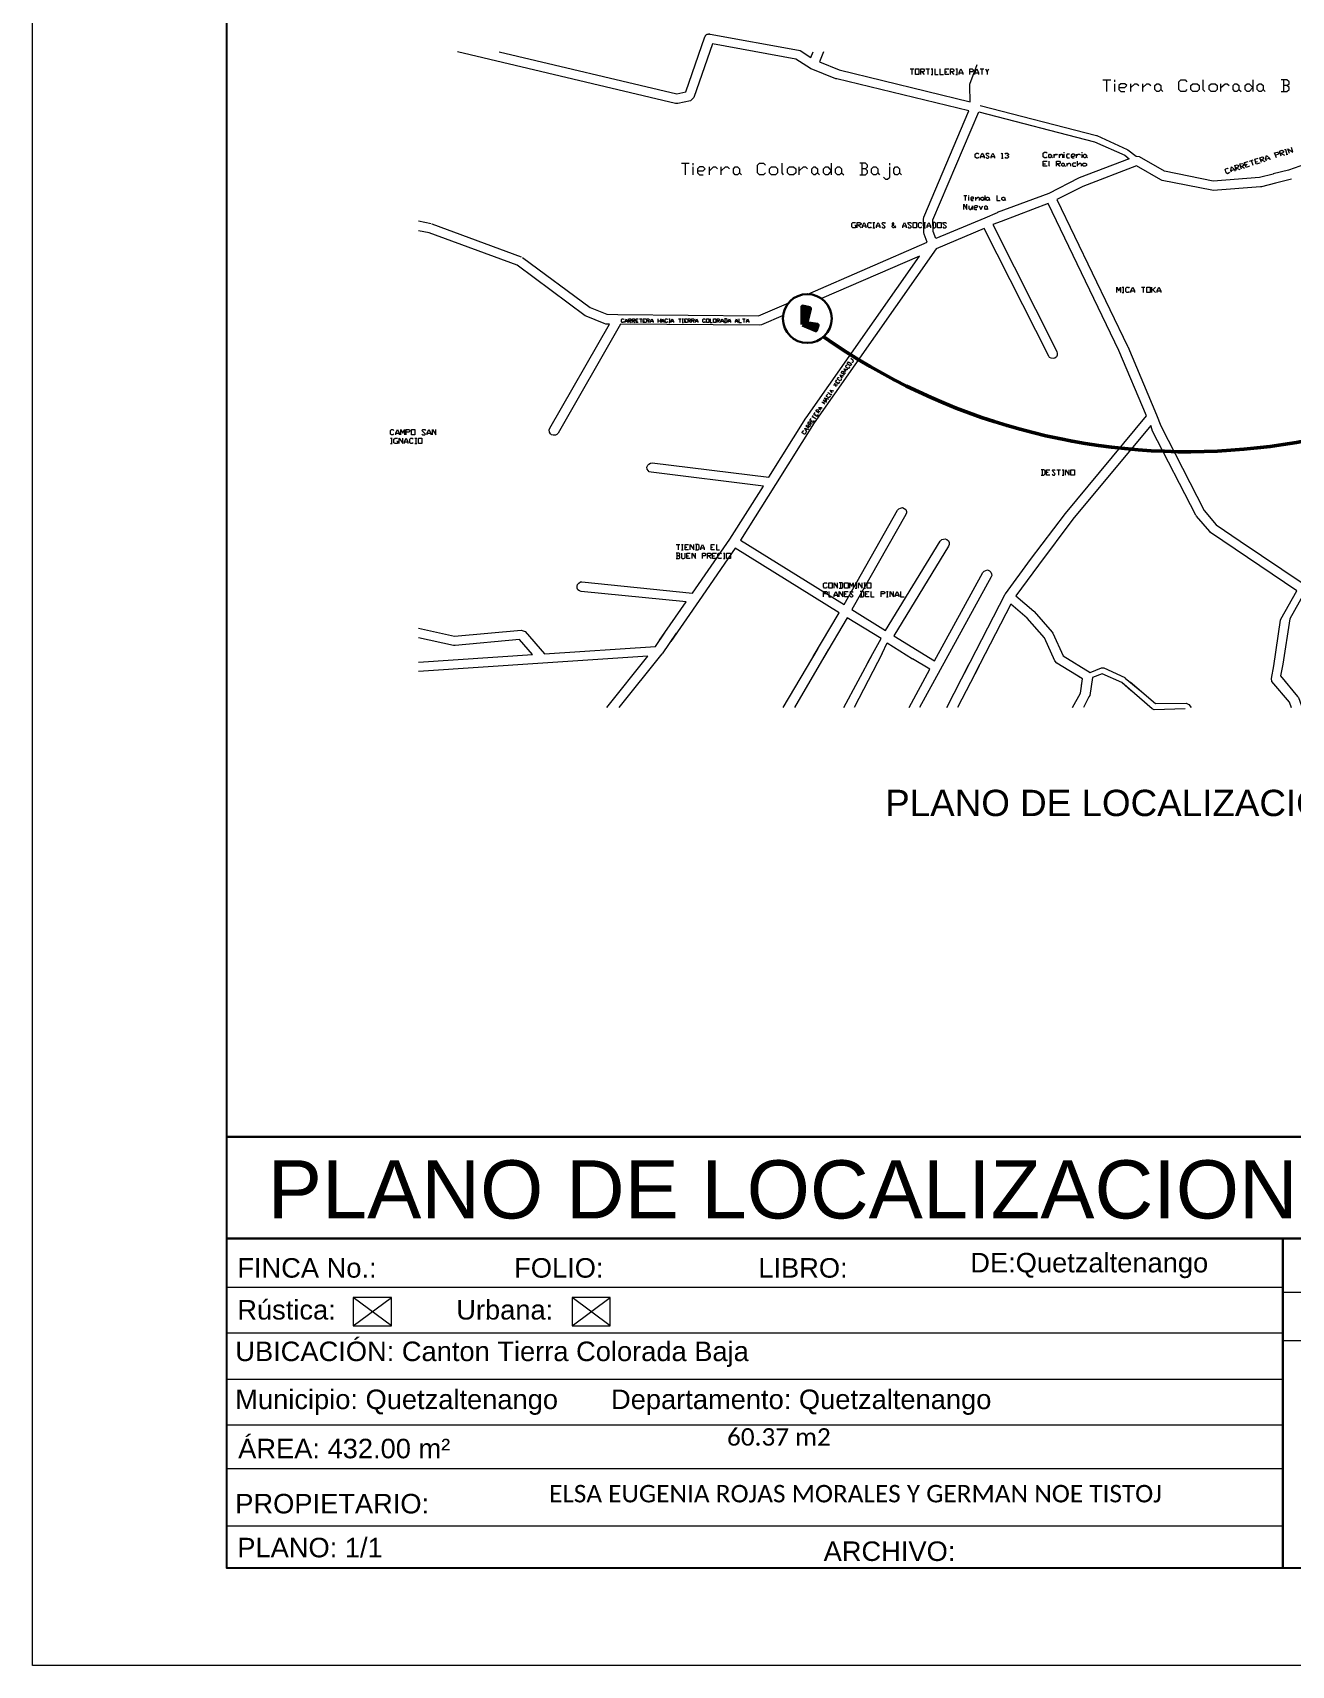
# Model space of a CAD drawing. Header units: millimetres. Extents: x 2556 to 2700, y 1683 to 1903.
# Drawn here: x 2556.3 to 2642.8, y 1682.6 to 1794.9 of the extents above; entities that cross this region are included whole.
import ezdxf

# ---------------------------------------------------------------- set-up
doc = ezdxf.new("R2010")
doc.units = ezdxf.units.MM
for name, color, linetype in [('PDF_0', 7, 'Continuous'), ('PDF_10 Formato', 7, 'Continuous'), ('PDF_CVL_CUADCON_TIT', 7, 'Continuous'), ('PDF_FORMATO', 7, 'Continuous'), ('PDF_outline', 7, 'Continuous'), ('PDF_Text', 7, 'Continuous')]:
    doc.layers.add(name, color=color, linetype=linetype)
doc.styles.add('PDF Arial-BoldMT', font='arial.ttf')
doc.styles.add('PDF ArialMT', font='arial.ttf')
doc.styles.add('PDF Calibri', font='calibri.ttf')

msp = doc.modelspace()

# ---------------------------------------------------------------- linework, layer by layer
at = {"layer": 'PDF_0', "color": 6, "lineweight": 60}
msp.add_lwpolyline([(2609.19, 1774.8), (2610.09, 1774.41), (2610.2, 1774.75), (2609.44, 1774.86), (2609.69, 1775.9), (2609.19, 1776.02)], close=True, dxfattribs=at)
at = {"layer": 'PDF_0', "lineweight": 20}
for points in [[(2578.29, 1705.95), (2580.92, 1705.95), (2580.92, 1707.9), (2578.29, 1707.9)], [(2593.34, 1705.95), (2595.97, 1705.95), (2595.97, 1707.9), (2593.34, 1707.9)]]:
    msp.add_lwpolyline(points, close=True, dxfattribs=at)
for points in [[(2580.92, 1705.95), (2578.29, 1707.9)], [(2578.29, 1705.95), (2580.92, 1707.9)], [(2595.97, 1705.95), (2593.34, 1707.9)], [(2593.34, 1705.95), (2595.97, 1707.9)]]:
    msp.add_lwpolyline(points, dxfattribs=at)
at = {"layer": 'PDF_0', "lineweight": 50}
msp.add_arc((2635.66, 1809.64), 43.59, 234.9207, 312.8357, dxfattribs=at)
at = {"layer": 'PDF_10 Formato', "lineweight": 9}
msp.add_lwpolyline([(2556.26, 1682.6), (2556.26, 1902.53), (2700.23, 1902.53), (2700.23, 1682.6)], close=True, dxfattribs=at)
at = {"layer": 'PDF_10 Formato', "lineweight": 25}
msp.add_lwpolyline([(2693.54, 1897.98), (2693.54, 1689.29), (2569.62, 1689.29), (2569.62, 1897.98)], close=True, dxfattribs=at)
at = {"layer": 'PDF_CVL_CUADCON_TIT', "lineweight": 9}
for points in [[(2616.58, 1792.37), (2616.84, 1792.37)], [(2616.7, 1792.37), (2616.7, 1792)], [(2617.32, 1792), (2617.32, 1792.37), (2617.49, 1792.37), (2617.55, 1792.31), (2617.55, 1792.23), (2617.49, 1792.17), (2617.32, 1792.17)], [(2617.38, 1792.17), (2617.55, 1792)], [(2617.66, 1792.37), (2617.91, 1792.37)], [(2617.8, 1792.37), (2617.8, 1792)], [(2618.03, 1792.37), (2618.14, 1792.37)], [(2618.03, 1792), (2618.14, 1792)], [(2618.08, 1792.37), (2618.08, 1792)], [(2618.28, 1792.37), (2618.28, 1792), (2618.51, 1792)], [(2618.62, 1792.37), (2618.62, 1792), (2618.87, 1792)], [(2619.24, 1792), (2618.99, 1792), (2618.99, 1792.37), (2619.24, 1792.37)], [(2618.99, 1792.17), (2619.1, 1792.17)], [(2619.35, 1792), (2619.35, 1792.37), (2619.52, 1792.37), (2619.58, 1792.31), (2619.58, 1792.23), (2619.52, 1792.17), (2619.35, 1792.17)], [(2619.41, 1792.17), (2619.58, 1792)], [(2619.72, 1792.37), (2619.83, 1792.37)], [(2619.72, 1792), (2619.83, 1792)], [(2619.78, 1792.37), (2619.78, 1792)], [(2619.95, 1792), (2619.95, 1792.11), (2620.06, 1792.37), (2620.2, 1792.11), (2620.2, 1792)], [(2619.95, 1792.11), (2620.2, 1792.11)], [(2620.68, 1792), (2620.68, 1792.37), (2620.85, 1792.37), (2620.91, 1792.31), (2620.91, 1792.23), (2620.85, 1792.17), (2620.68, 1792.17)], [(2621.02, 1792), (2621.02, 1792.11), (2621.16, 1792.37), (2621.27, 1792.11), (2621.27, 1792)], [(2621.02, 1792.11), (2621.27, 1792.11)], [(2621.39, 1792.37), (2621.64, 1792.37)], [(2621.5, 1792.37), (2621.5, 1792)], [(2621.75, 1792.37), (2621.87, 1792.17), (2621.87, 1792)], [(2621.87, 1792.17), (2621.98, 1792.37)], [(2629.83, 1791.63), (2630.37, 1791.63)], [(2630.08, 1791.63), (2630.08, 1790.82)], [(2630.65, 1791.49), (2630.65, 1791.63)], [(2630.65, 1790.82), (2630.65, 1791.35)], [(2630.93, 1791.1), (2631.33, 1791.1), (2631.47, 1791.24), (2631.33, 1791.35), (2631.07, 1791.35), (2630.93, 1791.24), (2630.93, 1790.96), (2631.07, 1790.82), (2631.33, 1790.82)], [(2631.75, 1790.82), (2631.75, 1791.35)], [(2631.75, 1791.1), (2632.03, 1791.35), (2632.17, 1791.35), (2632.29, 1791.24)], [(2632.57, 1790.82), (2632.57, 1791.35)], [(2632.57, 1791.1), (2632.85, 1791.35), (2632.99, 1791.35), (2633.13, 1791.24)], [(2633.81, 1790.96), (2633.95, 1790.82)], [(2635.59, 1790.96), (2635.48, 1790.82), (2635.19, 1790.82), (2635.05, 1790.96), (2635.05, 1791.49), (2635.19, 1791.63), (2635.48, 1791.63), (2635.59, 1791.49)], [(2636.69, 1791.63), (2636.69, 1790.96), (2636.83, 1790.82)], [(2637.93, 1790.82), (2637.93, 1791.35)], [(2637.93, 1791.1), (2638.22, 1791.35), (2638.36, 1791.35), (2638.5, 1791.24)], [(2639.18, 1790.96), (2639.32, 1790.82)], [(2640.14, 1791.63), (2640.14, 1790.82)], [(2640.84, 1790.96), (2640.98, 1790.82)], [(2642.48, 1791.24), (2642.62, 1791.35), (2642.62, 1791.49), (2642.48, 1791.63), (2642.09, 1791.63)], [(2642.09, 1790.82), (2642.48, 1790.82), (2642.62, 1790.96), (2642.62, 1791.1), (2642.48, 1791.24), (2642.23, 1791.24)], [(2642.23, 1791.63), (2642.23, 1790.82)], [(2621.3, 1786.3), (2621.24, 1786.24), (2621.13, 1786.24), (2621.05, 1786.3), (2621.05, 1786.52), (2621.13, 1786.58), (2621.24, 1786.58), (2621.3, 1786.52)], [(2621.41, 1786.24), (2621.41, 1786.35), (2621.53, 1786.58), (2621.67, 1786.35), (2621.67, 1786.24)], [(2621.41, 1786.35), (2621.67, 1786.35)], [(2621.78, 1786.3), (2621.84, 1786.24), (2621.95, 1786.24), (2622.01, 1786.3), (2621.78, 1786.52), (2621.84, 1786.58), (2621.95, 1786.58), (2622.01, 1786.52)], [(2622.15, 1786.24), (2622.15, 1786.35), (2622.26, 1786.58), (2622.37, 1786.35), (2622.37, 1786.24)], [(2622.15, 1786.35), (2622.37, 1786.35)], [(2622.85, 1786.52), (2622.91, 1786.58), (2622.91, 1786.24)], [(2622.85, 1786.24), (2622.97, 1786.24)], [(2623.11, 1786.52), (2623.16, 1786.58), (2623.28, 1786.58), (2623.33, 1786.52), (2623.33, 1786.47), (2623.28, 1786.41), (2623.22, 1786.41)], [(2623.28, 1786.41), (2623.33, 1786.35), (2623.33, 1786.3), (2623.28, 1786.24), (2623.16, 1786.24), (2623.11, 1786.3)], [(2625.99, 1786.32), (2625.93, 1786.27), (2625.82, 1786.27), (2625.73, 1786.32), (2625.73, 1786.58), (2625.82, 1786.64), (2625.93, 1786.64), (2625.99, 1786.58)], [(2626.3, 1786.32), (2626.36, 1786.27)], [(2626.47, 1786.27), (2626.47, 1786.52)], [(2626.47, 1786.38), (2626.58, 1786.52), (2626.64, 1786.52), (2626.69, 1786.44)], [(2626.84, 1786.27), (2626.84, 1786.52)], [(2626.84, 1786.38), (2626.95, 1786.52), (2627.01, 1786.52), (2627.06, 1786.44), (2627.06, 1786.27)], [(2627.17, 1786.58), (2627.17, 1786.64)], [(2627.17, 1786.27), (2627.17, 1786.52)], [(2627.54, 1786.52), (2627.37, 1786.52), (2627.32, 1786.44), (2627.32, 1786.32), (2627.37, 1786.27), (2627.54, 1786.27)], [(2627.65, 1786.38), (2627.85, 1786.38), (2627.91, 1786.44), (2627.85, 1786.52), (2627.74, 1786.52), (2627.65, 1786.44), (2627.65, 1786.32), (2627.74, 1786.27), (2627.85, 1786.27)], [(2628.02, 1786.27), (2628.02, 1786.52)], [(2628.02, 1786.38), (2628.13, 1786.52), (2628.22, 1786.52), (2628.28, 1786.44)], [(2628.39, 1786.58), (2628.39, 1786.64)], [(2628.39, 1786.27), (2628.39, 1786.52)], [(2628.7, 1786.32), (2628.76, 1786.27)], [(2640.62, 1785.9), (2640.36, 1785.82), (2640.28, 1786.16), (2640.5, 1786.24)], [(2640.73, 1785.93), (2640.62, 1786.27), (2640.79, 1786.32), (2640.84, 1786.3), (2640.87, 1786.24), (2640.84, 1786.16), (2640.67, 1786.1)], [(2641.07, 1786.04), (2641.01, 1786.16), (2641.07, 1786.41), (2641.27, 1786.24), (2641.29, 1786.13)], [(2641.01, 1786.16), (2641.27, 1786.24)], [(2641.75, 1786.27), (2641.63, 1786.61), (2641.8, 1786.66), (2641.89, 1786.61), (2641.92, 1786.55), (2641.86, 1786.49), (2641.69, 1786.44)], [(2642.09, 1786.38), (2641.97, 1786.72), (2642.14, 1786.78), (2642.23, 1786.72), (2642.25, 1786.66), (2642.2, 1786.61), (2642.03, 1786.55)], [(2642.09, 1786.55), (2642.31, 1786.44)], [(2642.31, 1786.83), (2642.42, 1786.86)], [(2642.37, 1786.83), (2642.48, 1786.49)], [(2642.42, 1786.49), (2642.54, 1786.52)], [(2642.65, 1786.55), (2642.54, 1786.89), (2642.88, 1786.64), (2642.79, 1786.97)], [(2600.86, 1785.9), (2601.39, 1785.9)], [(2601.11, 1785.9), (2601.11, 1785.08)], [(2601.67, 1785.76), (2601.67, 1785.9)], [(2601.67, 1785.08), (2601.67, 1785.65)], [(2601.96, 1785.36), (2602.35, 1785.36), (2602.49, 1785.51), (2602.35, 1785.65), (2602.1, 1785.65), (2601.96, 1785.51), (2601.96, 1785.22), (2602.1, 1785.08), (2602.35, 1785.08)], [(2602.78, 1785.08), (2602.78, 1785.65)], [(2602.78, 1785.36), (2603.06, 1785.65), (2603.2, 1785.65), (2603.34, 1785.51)], [(2603.59, 1785.08), (2603.59, 1785.65)], [(2603.59, 1785.36), (2603.88, 1785.65), (2604.02, 1785.65), (2604.16, 1785.51)], [(2604.84, 1785.22), (2604.98, 1785.08)], [(2606.64, 1785.22), (2606.5, 1785.08), (2606.22, 1785.08), (2606.08, 1785.22), (2606.08, 1785.76), (2606.22, 1785.9), (2606.5, 1785.9), (2606.64, 1785.76)], [(2607.75, 1785.9), (2607.75, 1785.22), (2607.86, 1785.08)], [(2608.96, 1785.08), (2608.96, 1785.65)], [(2608.96, 1785.36), (2609.24, 1785.65), (2609.38, 1785.65), (2609.52, 1785.51)], [(2610.2, 1785.22), (2610.34, 1785.08)], [(2611.16, 1785.9), (2611.16, 1785.08)], [(2611.87, 1785.22), (2612.01, 1785.08)], [(2613.51, 1785.51), (2613.65, 1785.65), (2613.65, 1785.76), (2613.51, 1785.9), (2613.11, 1785.9)], [(2613.11, 1785.08), (2613.51, 1785.08), (2613.65, 1785.22), (2613.65, 1785.36), (2613.51, 1785.51), (2613.25, 1785.51)], [(2613.25, 1785.9), (2613.25, 1785.08)], [(2614.35, 1785.22), (2614.47, 1785.08)], [(2614.75, 1784.94), (2614.89, 1784.8), (2615.03, 1784.8), (2615.17, 1784.94), (2615.17, 1785.65)], [(2615.17, 1785.76), (2615.17, 1785.9)], [(2615.85, 1785.22), (2615.99, 1785.08)], [(2625.99, 1785.68), (2625.73, 1785.68), (2625.73, 1786.04), (2625.99, 1786.04)], [(2625.73, 1785.84), (2625.88, 1785.84)], [(2626.1, 1786.04), (2626.1, 1785.73), (2626.16, 1785.68)], [(2626.64, 1785.68), (2626.64, 1786.04), (2626.84, 1786.04), (2626.89, 1785.96), (2626.89, 1785.9), (2626.84, 1785.84), (2626.64, 1785.84)], [(2626.69, 1785.84), (2626.89, 1785.68)], [(2627.17, 1785.73), (2627.26, 1785.68)], [(2627.37, 1785.68), (2627.37, 1785.9)], [(2627.37, 1785.79), (2627.49, 1785.9), (2627.54, 1785.9), (2627.6, 1785.84), (2627.6, 1785.68)], [(2627.97, 1785.9), (2627.8, 1785.9), (2627.74, 1785.84), (2627.74, 1785.73), (2627.8, 1785.68), (2627.97, 1785.68)], [(2628.08, 1785.68), (2628.08, 1786.04)], [(2628.08, 1785.79), (2628.22, 1785.9), (2628.28, 1785.9), (2628.33, 1785.84), (2628.33, 1785.68)], [(2638.53, 1785.28), (2638.5, 1785.22), (2638.39, 1785.17), (2638.3, 1785.22), (2638.22, 1785.45), (2638.27, 1785.51), (2638.39, 1785.56), (2638.44, 1785.51)], [(2638.67, 1785.28), (2638.61, 1785.39), (2638.67, 1785.65), (2638.87, 1785.45), (2638.89, 1785.34)], [(2638.61, 1785.39), (2638.87, 1785.45)], [(2639.01, 1785.39), (2638.89, 1785.73), (2639.06, 1785.79), (2639.15, 1785.73), (2639.15, 1785.68), (2639.12, 1785.62), (2638.95, 1785.56)], [(2639.01, 1785.56), (2639.23, 1785.45)], [(2639.35, 1785.48), (2639.23, 1785.84), (2639.4, 1785.87), (2639.49, 1785.84), (2639.52, 1785.79), (2639.46, 1785.7), (2639.29, 1785.65)], [(2639.35, 1785.68), (2639.57, 1785.56)], [(2639.91, 1785.68), (2639.68, 1785.59), (2639.57, 1785.93), (2639.8, 1786.01)], [(2639.63, 1785.76), (2639.74, 1785.82)], [(2639.91, 1786.04), (2640.16, 1786.13)], [(2640.02, 1786.1), (2640.14, 1785.76)], [(2640.33, 1785.99), (2640.45, 1786.01)], [(2640.73, 1786.13), (2640.96, 1786.01)], [(2620.26, 1783.67), (2620.48, 1783.67)], [(2620.26, 1782.71), (2620.26, 1783.08), (2620.48, 1782.71), (2620.48, 1783.08)], [(2620.37, 1783.67), (2620.37, 1783.33)], [(2620.62, 1783.61), (2620.62, 1783.67)], [(2620.62, 1783.33), (2620.62, 1783.56)], [(2620.62, 1782.96), (2620.62, 1782.77), (2620.68, 1782.71), (2620.74, 1782.71), (2620.85, 1782.85)], [(2620.74, 1783.44), (2620.91, 1783.44), (2620.96, 1783.5), (2620.91, 1783.56), (2620.79, 1783.56), (2620.74, 1783.5), (2620.74, 1783.39), (2620.79, 1783.33), (2620.91, 1783.33)], [(2620.85, 1782.96), (2620.85, 1782.71)], [(2620.96, 1782.85), (2621.16, 1782.85), (2621.22, 1782.91), (2621.16, 1782.96), (2621.05, 1782.96), (2620.96, 1782.91), (2620.96, 1782.77), (2621.05, 1782.71), (2621.16, 1782.71)], [(2621.1, 1783.33), (2621.1, 1783.56)], [(2621.1, 1783.44), (2621.22, 1783.56), (2621.27, 1783.56), (2621.33, 1783.5), (2621.33, 1783.33)], [(2621.33, 1782.96), (2621.44, 1782.71), (2621.58, 1782.96)], [(2621.7, 1783.67), (2621.7, 1783.33)], [(2622.01, 1783.39), (2622.06, 1783.33)], [(2622.54, 1783.67), (2622.54, 1783.33), (2622.77, 1783.33)], [(2623.08, 1783.39), (2623.14, 1783.33)], [(2612.77, 1781.64), (2612.83, 1781.64), (2612.83, 1781.44), (2612.63, 1781.44), (2612.57, 1781.52), (2612.57, 1781.75), (2612.63, 1781.81), (2612.83, 1781.81)], [(2612.94, 1781.44), (2612.94, 1781.81), (2613.11, 1781.81), (2613.2, 1781.75), (2613.2, 1781.69), (2613.11, 1781.64), (2612.94, 1781.64)], [(2613.31, 1781.44), (2613.31, 1781.58), (2613.42, 1781.81), (2613.54, 1781.58), (2613.54, 1781.44)], [(2613.9, 1781.52), (2613.85, 1781.44), (2613.73, 1781.44), (2613.68, 1781.52), (2613.68, 1781.75), (2613.73, 1781.81), (2613.85, 1781.81), (2613.9, 1781.75)], [(2614.02, 1781.81), (2614.16, 1781.81)], [(2614.07, 1781.81), (2614.07, 1781.44)], [(2614.27, 1781.44), (2614.27, 1781.58), (2614.38, 1781.81), (2614.5, 1781.58), (2614.5, 1781.44)], [(2614.64, 1781.52), (2614.69, 1781.44), (2614.81, 1781.44), (2614.86, 1781.52), (2614.64, 1781.75), (2614.69, 1781.81), (2614.81, 1781.81), (2614.86, 1781.75)], [(2615.6, 1781.58), (2615.46, 1781.44), (2615.4, 1781.44), (2615.34, 1781.52), (2615.34, 1781.58), (2615.46, 1781.69), (2615.46, 1781.75), (2615.4, 1781.81), (2615.34, 1781.75), (2615.34, 1781.69), (2615.6, 1781.44)], [(2616.08, 1781.44), (2616.08, 1781.58), (2616.19, 1781.81), (2616.3, 1781.58), (2616.3, 1781.44)], [(2616.42, 1781.52), (2616.47, 1781.44), (2616.61, 1781.44), (2616.67, 1781.52), (2616.42, 1781.75), (2616.47, 1781.81), (2616.61, 1781.81), (2616.67, 1781.75)], [(2617.38, 1781.52), (2617.32, 1781.44), (2617.21, 1781.44), (2617.15, 1781.52), (2617.15, 1781.75), (2617.21, 1781.81), (2617.32, 1781.81), (2617.38, 1781.75)], [(2617.49, 1781.81), (2617.63, 1781.81)], [(2617.57, 1781.81), (2617.57, 1781.44)], [(2617.74, 1781.44), (2617.74, 1781.58), (2617.86, 1781.81), (2617.97, 1781.58), (2617.97, 1781.44)], [(2618.11, 1781.44), (2618.28, 1781.44), (2618.34, 1781.52), (2618.34, 1781.75), (2618.28, 1781.81), (2618.11, 1781.81)], [(2618.17, 1781.81), (2618.17, 1781.44)], [(2618.82, 1781.52), (2618.87, 1781.44), (2619.01, 1781.44), (2619.07, 1781.52), (2618.82, 1781.75), (2618.87, 1781.81), (2619.01, 1781.81), (2619.07, 1781.75)], [(2621.87, 1782.77), (2621.92, 1782.71)], [(2613, 1781.64), (2613.2, 1781.44)], [(2613.31, 1781.58), (2613.54, 1781.58)], [(2614.02, 1781.44), (2614.16, 1781.44)], [(2614.27, 1781.58), (2614.5, 1781.58)], [(2616.08, 1781.58), (2616.3, 1781.58)], [(2617.49, 1781.44), (2617.63, 1781.44)], [(2617.74, 1781.58), (2617.97, 1781.58)], [(2630.79, 1777.01), (2630.79, 1777.37), (2630.93, 1777.12), (2631.04, 1777.37), (2631.04, 1777.01)], [(2631.16, 1777.37), (2631.27, 1777.37)], [(2631.21, 1777.37), (2631.21, 1777.01)], [(2631.64, 1777.06), (2631.58, 1777.01), (2631.47, 1777.01), (2631.41, 1777.06), (2631.41, 1777.29), (2631.47, 1777.37), (2631.58, 1777.37), (2631.64, 1777.29)], [(2631.75, 1777.01), (2631.75, 1777.12), (2631.89, 1777.37), (2632, 1777.12), (2632, 1777.01)], [(2632.48, 1777.37), (2632.71, 1777.37)], [(2632.6, 1777.37), (2632.6, 1777.01)], [(2633.19, 1777.01), (2633.19, 1777.37)], [(2633.44, 1777.37), (2633.25, 1777.18), (2633.19, 1777.18)], [(2633.56, 1777.01), (2633.56, 1777.12), (2633.67, 1777.37), (2633.81, 1777.12), (2633.81, 1777.01)], [(2631.16, 1777.01), (2631.27, 1777.01)], [(2631.75, 1777.12), (2632, 1777.12)], [(2633.25, 1777.18), (2633.44, 1777.01)], [(2633.56, 1777.12), (2633.81, 1777.12)], [(2596.9, 1775), (2596.87, 1774.94), (2596.79, 1774.94), (2596.73, 1775), (2596.73, 1775.14), (2596.79, 1775.2), (2596.87, 1775.2), (2596.9, 1775.14)], [(2596.99, 1774.94), (2596.99, 1775.03), (2597.07, 1775.2), (2597.16, 1775.03), (2597.16, 1774.94)], [(2596.99, 1775.03), (2597.16, 1775.03)], [(2597.24, 1774.94), (2597.24, 1775.2), (2597.35, 1775.2), (2597.41, 1775.14), (2597.41, 1775.11), (2597.35, 1775.06), (2597.24, 1775.06)], [(2597.27, 1775.06), (2597.41, 1774.94)], [(2597.49, 1774.94), (2597.49, 1775.2), (2597.61, 1775.2), (2597.66, 1775.14), (2597.66, 1775.11), (2597.61, 1775.06), (2597.49, 1775.06)], [(2597.52, 1775.06), (2597.66, 1774.94)], [(2597.89, 1774.94), (2597.75, 1774.94), (2597.75, 1775.2), (2597.89, 1775.2)], [(2597.75, 1775.06), (2597.83, 1775.06)], [(2597.97, 1775.2), (2598.14, 1775.2)], [(2598.06, 1775.2), (2598.06, 1774.94)], [(2598.4, 1774.94), (2598.23, 1774.94), (2598.23, 1775.2), (2598.4, 1775.2)], [(2598.23, 1775.06), (2598.31, 1775.06)], [(2598.48, 1774.94), (2598.48, 1775.2), (2598.62, 1775.2), (2598.65, 1775.14), (2598.65, 1775.11), (2598.62, 1775.06), (2598.48, 1775.06)], [(2598.54, 1775.06), (2598.65, 1774.94)], [(2598.74, 1774.94), (2598.74, 1775.03), (2598.82, 1775.2), (2598.91, 1775.03), (2598.91, 1774.94)], [(2598.74, 1775.03), (2598.91, 1775.03)], [(2599.25, 1774.94), (2599.25, 1775.2)], [(2599.25, 1775.06), (2599.42, 1775.06)], [(2599.42, 1775.2), (2599.42, 1774.94)], [(2599.5, 1774.94), (2599.5, 1775.03), (2599.56, 1775.2), (2599.64, 1775.03), (2599.64, 1774.94)], [(2599.5, 1775.03), (2599.64, 1775.03)], [(2599.9, 1775), (2599.87, 1774.94), (2599.78, 1774.94), (2599.73, 1775), (2599.73, 1775.14), (2599.78, 1775.2), (2599.87, 1775.2), (2599.9, 1775.14)], [(2599.98, 1775.2), (2600.06, 1775.2)], [(2599.98, 1774.94), (2600.06, 1774.94)], [(2600.04, 1775.2), (2600.04, 1774.94)], [(2600.15, 1774.94), (2600.15, 1775.03), (2600.23, 1775.2), (2600.32, 1775.03), (2600.32, 1774.94)], [(2600.15, 1775.03), (2600.32, 1775.03)], [(2600.66, 1775.2), (2600.83, 1775.2)], [(2600.74, 1775.2), (2600.74, 1774.94)], [(2600.91, 1775.2), (2601, 1775.2)], [(2600.91, 1774.94), (2601, 1774.94)], [(2600.94, 1775.2), (2600.94, 1774.94)], [(2601.25, 1774.94), (2601.08, 1774.94), (2601.08, 1775.2), (2601.25, 1775.2)], [(2601.08, 1775.06), (2601.17, 1775.06)], [(2601.31, 1774.94), (2601.31, 1775.2), (2601.45, 1775.2), (2601.48, 1775.14), (2601.48, 1775.11), (2601.45, 1775.06), (2601.31, 1775.06)], [(2601.36, 1775.06), (2601.48, 1774.94)], [(2601.56, 1774.94), (2601.56, 1775.2), (2601.7, 1775.2), (2601.73, 1775.14), (2601.73, 1775.11), (2601.7, 1775.06), (2601.56, 1775.06)], [(2601.62, 1775.06), (2601.73, 1774.94)], [(2601.82, 1774.94), (2601.82, 1775.03), (2601.9, 1775.2), (2601.98, 1775.03), (2601.98, 1774.94)], [(2601.82, 1775.03), (2601.98, 1775.03)], [(2602.49, 1775), (2602.44, 1774.94), (2602.35, 1774.94), (2602.32, 1775), (2602.32, 1775.14), (2602.35, 1775.2), (2602.44, 1775.2), (2602.49, 1775.14)], [(2602.83, 1775.2), (2602.83, 1774.94), (2602.97, 1774.94)], [(2603.31, 1774.94), (2603.31, 1775.2), (2603.45, 1775.2), (2603.48, 1775.14), (2603.48, 1775.11), (2603.45, 1775.06), (2603.31, 1775.06)], [(2603.37, 1775.06), (2603.48, 1774.94)], [(2603.57, 1774.94), (2603.57, 1775.03), (2603.65, 1775.2), (2603.74, 1775.03), (2603.74, 1774.94)], [(2603.57, 1775.03), (2603.74, 1775.03)], [(2603.82, 1774.94), (2603.93, 1774.94), (2603.99, 1775), (2603.99, 1775.14), (2603.93, 1775.2), (2603.82, 1775.2)], [(2603.85, 1775.2), (2603.85, 1774.94)], [(2604.07, 1774.94), (2604.07, 1775.03), (2604.16, 1775.2), (2604.24, 1775.03), (2604.24, 1774.94)], [(2604.07, 1775.03), (2604.24, 1775.03)], [(2604.58, 1774.94), (2604.58, 1775.03), (2604.64, 1775.2), (2604.72, 1775.03), (2604.72, 1774.94)], [(2604.58, 1775.03), (2604.72, 1775.03)], [(2604.81, 1775.2), (2604.81, 1774.94), (2604.98, 1774.94)], [(2605.06, 1775.2), (2605.23, 1775.2)], [(2605.15, 1775.2), (2605.15, 1774.94)], [(2605.32, 1774.94), (2605.32, 1775.03), (2605.4, 1775.2), (2605.49, 1775.03), (2605.49, 1774.94)], [(2605.32, 1775.03), (2605.49, 1775.03)], [(2609.19, 1775.99), (2609.19, 1776.02)], [(2609.19, 1775.9), (2609.27, 1775.99)], [(2609.19, 1775.82), (2609.33, 1775.96)], [(2609.19, 1775.74), (2609.41, 1775.96)], [(2609.19, 1775.65), (2609.5, 1775.93)], [(2609.19, 1775.54), (2609.55, 1775.93)], [(2609.19, 1775.45), (2609.64, 1775.9)], [(2609.19, 1775.37), (2609.69, 1775.88)], [(2609.19, 1775.28), (2609.67, 1775.76)], [(2609.19, 1775.2), (2609.64, 1775.65)], [(2609.19, 1775.09), (2609.61, 1775.51)], [(2609.19, 1775), (2609.58, 1775.4)], [(2609.19, 1774.92), (2609.55, 1775.28)], [(2609.19, 1774.83), (2609.52, 1775.17)], [(2609.21, 1774.77), (2609.47, 1775.06)], [(2609.27, 1774.75), (2609.44, 1774.92)], [(2609.36, 1774.72), (2609.47, 1774.86)], [(2609.41, 1774.69), (2609.55, 1774.83)], [(2609.47, 1774.66), (2609.64, 1774.83)], [(2609.52, 1774.66), (2609.69, 1774.83)], [(2609.61, 1774.63), (2609.78, 1774.8)], [(2609.67, 1774.61), (2609.86, 1774.8)], [(2609.72, 1774.58), (2609.95, 1774.77)], [(2609.78, 1774.55), (2610.01, 1774.77)], [(2609.86, 1774.52), (2610.09, 1774.75)], [(2609.92, 1774.49), (2610.17, 1774.75)], [(2609.98, 1774.46), (2610.17, 1774.63)], [(2610.03, 1774.44), (2610.12, 1774.52)], [(2612.07, 1771.33), (2611.84, 1771.47), (2611.93, 1771.58), (2611.98, 1771.58), (2612.01, 1771.56), (2612.01, 1771.5), (2611.95, 1771.41)], [(2612.18, 1771.56), (2612.12, 1771.58), (2612.04, 1771.75), (2612.21, 1771.73), (2612.29, 1771.7)], [(2612.12, 1771.58), (2612.21, 1771.73)], [(2612.38, 1771.92), (2612.41, 1771.87), (2612.35, 1771.78), (2612.29, 1771.78), (2612.15, 1771.87), (2612.15, 1771.92), (2612.18, 1772.01), (2612.24, 1772.01)], [(2612.57, 1772.21), (2612.63, 1772.21), (2612.69, 1772.26), (2612.66, 1772.32), (2612.49, 1772.46)], [(2611.3, 1770.65), (2611.59, 1770.65)], [(2611.5, 1770.51), (2611.39, 1770.76)], [(2611.73, 1770.85), (2611.64, 1770.71), (2611.45, 1770.85), (2611.53, 1770.99)], [(2611.53, 1770.76), (2611.59, 1770.85)], [(2611.84, 1771.08), (2611.84, 1771.02), (2611.81, 1770.96), (2611.76, 1770.93), (2611.61, 1771.02), (2611.59, 1771.1), (2611.64, 1771.16), (2611.7, 1771.16)], [(2611.93, 1771.13), (2611.84, 1771.16), (2611.76, 1771.33), (2611.93, 1771.3), (2612.01, 1771.27)], [(2611.84, 1771.16), (2611.93, 1771.3)], [(2611.98, 1771.44), (2612.15, 1771.47)], [(2610.71, 1769.32), (2610.51, 1769.47)], [(2610.6, 1769.61), (2610.82, 1769.47)], [(2610.63, 1769.38), (2610.71, 1769.52)], [(2610.85, 1769.52), (2610.8, 1769.58), (2610.68, 1769.75), (2610.88, 1769.72), (2610.97, 1769.66)], [(2610.8, 1769.58), (2610.88, 1769.72)], [(2611.05, 1769.89), (2611.08, 1769.83), (2611.02, 1769.78), (2610.97, 1769.75), (2610.82, 1769.86), (2610.82, 1769.92), (2610.85, 1769.97), (2610.91, 1770)], [(2610.94, 1770.09), (2610.97, 1770.14)], [(2610.94, 1770.12), (2611.16, 1769.97)], [(2611.22, 1770.09), (2611.16, 1770.14), (2611.08, 1770.28), (2611.25, 1770.26), (2611.33, 1770.23)], [(2611.13, 1769.95), (2611.19, 1770)], [(2611.16, 1770.14), (2611.25, 1770.26)], [(2609.98, 1768.2), (2609.89, 1768.05), (2609.69, 1768.2), (2609.78, 1768.34)], [(2609.84, 1768.42), (2609.92, 1768.56)], [(2609.86, 1768.48), (2610.09, 1768.34)], [(2610.26, 1768.62), (2610.17, 1768.48), (2609.95, 1768.62), (2610.06, 1768.76)], [(2610.06, 1768.56), (2610.12, 1768.62)], [(2610.32, 1768.7), (2610.09, 1768.84), (2610.17, 1768.93), (2610.23, 1768.96), (2610.26, 1768.93), (2610.26, 1768.87), (2610.2, 1768.76)], [(2610.23, 1768.79), (2610.4, 1768.84)], [(2610.46, 1768.9), (2610.37, 1768.96), (2610.29, 1769.1), (2610.46, 1769.1), (2610.54, 1769.04)], [(2610.37, 1768.96), (2610.46, 1769.1)], [(2581.09, 1767.26), (2581.03, 1767.21), (2580.92, 1767.21), (2580.86, 1767.26), (2580.86, 1767.52), (2580.92, 1767.57), (2581.03, 1767.57), (2581.09, 1767.52)], [(2581.23, 1767.21), (2581.23, 1767.32), (2581.34, 1767.57), (2581.45, 1767.32), (2581.45, 1767.21)], [(2581.23, 1767.32), (2581.45, 1767.32)], [(2581.57, 1767.21), (2581.57, 1767.57), (2581.71, 1767.32), (2581.82, 1767.57), (2581.82, 1767.21)], [(2581.93, 1767.21), (2581.93, 1767.57), (2582.13, 1767.57), (2582.19, 1767.52), (2582.19, 1767.46), (2582.13, 1767.4), (2581.93, 1767.4)], [(2583.01, 1767.26), (2583.09, 1767.21), (2583.21, 1767.21), (2583.26, 1767.26), (2583.01, 1767.52), (2583.09, 1767.57), (2583.21, 1767.57), (2583.26, 1767.52)], [(2583.38, 1767.21), (2583.38, 1767.32), (2583.49, 1767.57), (2583.63, 1767.32), (2583.63, 1767.21)], [(2583.38, 1767.32), (2583.63, 1767.32)], [(2583.74, 1767.21), (2583.74, 1767.57), (2583.97, 1767.21), (2583.97, 1767.57)], [(2609.41, 1767.4), (2609.41, 1767.35), (2609.36, 1767.26), (2609.3, 1767.26), (2609.16, 1767.35), (2609.16, 1767.4), (2609.21, 1767.49), (2609.27, 1767.49)], [(2609.47, 1767.43), (2609.41, 1767.49), (2609.33, 1767.66), (2609.5, 1767.63), (2609.58, 1767.57)], [(2609.61, 1767.66), (2609.41, 1767.8), (2609.47, 1767.88), (2609.52, 1767.91), (2609.58, 1767.88), (2609.58, 1767.83), (2609.52, 1767.72)], [(2609.41, 1767.49), (2609.5, 1767.63)], [(2609.52, 1767.74), (2609.72, 1767.8)], [(2609.75, 1767.86), (2609.55, 1768), (2609.61, 1768.11), (2609.67, 1768.11), (2609.72, 1768.08), (2609.72, 1768.03), (2609.67, 1767.94)], [(2609.67, 1767.97), (2609.84, 1768)], [(2609.78, 1768.14), (2609.84, 1768.2)], [(2580.86, 1766.98), (2580.97, 1766.98)], [(2580.86, 1766.61), (2580.97, 1766.61)], [(2580.92, 1766.98), (2580.92, 1766.61)], [(2581.29, 1766.78), (2581.34, 1766.78), (2581.34, 1766.61), (2581.17, 1766.61), (2581.09, 1766.67), (2581.09, 1766.92), (2581.17, 1766.98), (2581.34, 1766.98)], [(2581.45, 1766.61), (2581.45, 1766.98), (2581.71, 1766.61), (2581.71, 1766.98)], [(2581.82, 1766.61), (2581.82, 1766.73), (2581.93, 1766.98), (2582.05, 1766.73), (2582.05, 1766.61)], [(2581.82, 1766.73), (2582.05, 1766.73)], [(2582.41, 1766.67), (2582.36, 1766.61), (2582.25, 1766.61), (2582.19, 1766.67), (2582.19, 1766.92), (2582.25, 1766.98), (2582.36, 1766.98), (2582.41, 1766.92)], [(2582.53, 1766.98), (2582.67, 1766.98)], [(2582.53, 1766.61), (2582.67, 1766.61)], [(2582.61, 1766.98), (2582.61, 1766.61)], [(2625.59, 1764.44), (2625.76, 1764.44), (2625.85, 1764.52), (2625.85, 1764.75), (2625.76, 1764.81), (2625.59, 1764.81)], [(2625.65, 1764.81), (2625.65, 1764.44)], [(2626.19, 1764.44), (2625.96, 1764.44), (2625.96, 1764.81), (2626.19, 1764.81)], [(2625.96, 1764.64), (2626.07, 1764.64)], [(2626.33, 1764.52), (2626.38, 1764.44), (2626.5, 1764.44), (2626.55, 1764.52), (2626.33, 1764.75), (2626.38, 1764.81), (2626.5, 1764.81), (2626.55, 1764.75)], [(2626.67, 1764.81), (2626.92, 1764.81)], [(2626.78, 1764.81), (2626.78, 1764.44)], [(2627.03, 1764.81), (2627.15, 1764.81)], [(2627.03, 1764.44), (2627.15, 1764.44)], [(2627.09, 1764.81), (2627.09, 1764.44)], [(2627.26, 1764.44), (2627.26, 1764.81), (2627.51, 1764.44), (2627.51, 1764.81)], [(2600.49, 1759.67), (2600.74, 1759.67)], [(2600.63, 1759.67), (2600.63, 1759.3)], [(2600.86, 1759.67), (2600.97, 1759.67)], [(2600.86, 1759.3), (2600.97, 1759.3)], [(2600.91, 1759.67), (2600.91, 1759.3)], [(2601.34, 1759.3), (2601.11, 1759.3), (2601.11, 1759.67), (2601.34, 1759.67)], [(2601.11, 1759.5), (2601.22, 1759.5)], [(2601.45, 1759.3), (2601.45, 1759.67), (2601.7, 1759.3), (2601.7, 1759.67)], [(2601.82, 1759.3), (2601.98, 1759.3), (2602.07, 1759.38), (2602.07, 1759.61), (2601.98, 1759.67), (2601.82, 1759.67)], [(2601.87, 1759.67), (2601.87, 1759.3)], [(2602.18, 1759.3), (2602.18, 1759.44), (2602.3, 1759.67), (2602.41, 1759.44), (2602.41, 1759.3)], [(2602.18, 1759.44), (2602.41, 1759.44)], [(2603.14, 1759.3), (2602.89, 1759.3), (2602.89, 1759.67), (2603.14, 1759.67)], [(2602.89, 1759.5), (2603, 1759.5)], [(2603.26, 1759.67), (2603.26, 1759.3), (2603.48, 1759.3)], [(2600.69, 1758.9), (2600.74, 1758.96), (2600.74, 1759.02), (2600.69, 1759.07), (2600.49, 1759.07)], [(2600.49, 1758.71), (2600.69, 1758.71), (2600.74, 1758.76), (2600.74, 1758.82), (2600.69, 1758.9), (2600.54, 1758.9)], [(2600.54, 1759.07), (2600.54, 1758.71)], [(2600.86, 1759.07), (2600.86, 1758.76), (2600.91, 1758.71), (2601.02, 1758.71), (2601.11, 1758.76), (2601.11, 1759.07)], [(2601.45, 1758.71), (2601.22, 1758.71), (2601.22, 1759.07), (2601.45, 1759.07)], [(2601.22, 1758.9), (2601.34, 1758.9)], [(2601.59, 1758.71), (2601.59, 1759.07), (2601.82, 1758.71), (2601.82, 1759.07)], [(2602.3, 1758.71), (2602.3, 1759.07), (2602.47, 1759.07), (2602.52, 1759.02), (2602.52, 1758.96), (2602.47, 1758.9), (2602.3, 1758.9)], [(2602.66, 1758.71), (2602.66, 1759.07), (2602.83, 1759.07), (2602.89, 1759.02), (2602.89, 1758.96), (2602.83, 1758.9), (2602.66, 1758.9)], [(2602.72, 1758.9), (2602.89, 1758.71)], [(2603.26, 1758.71), (2603, 1758.71), (2603, 1759.07), (2603.26, 1759.07)], [(2603, 1758.9), (2603.14, 1758.9)], [(2603.62, 1758.76), (2603.57, 1758.71), (2603.43, 1758.71), (2603.37, 1758.76), (2603.37, 1759.02), (2603.43, 1759.07), (2603.57, 1759.07), (2603.62, 1759.02)], [(2603.74, 1759.07), (2603.85, 1759.07)], [(2603.74, 1758.71), (2603.85, 1758.71)], [(2603.79, 1759.07), (2603.79, 1758.71)], [(2610.88, 1756.76), (2610.82, 1756.67), (2610.68, 1756.67), (2610.63, 1756.76), (2610.63, 1756.98), (2610.68, 1757.04), (2610.82, 1757.04), (2610.88, 1756.98)], [(2611.36, 1756.67), (2611.36, 1757.04), (2611.59, 1756.67), (2611.59, 1757.04)], [(2611.7, 1756.67), (2611.9, 1756.67), (2611.95, 1756.76), (2611.95, 1756.98), (2611.9, 1757.04), (2611.7, 1757.04)], [(2611.78, 1757.04), (2611.78, 1756.67)], [(2612.43, 1756.67), (2612.43, 1757.04), (2612.55, 1756.81), (2612.66, 1757.04), (2612.66, 1756.67)], [(2612.8, 1757.04), (2612.91, 1757.04)], [(2612.86, 1757.04), (2612.86, 1756.67)], [(2613.03, 1756.67), (2613.03, 1757.04), (2613.28, 1756.67), (2613.28, 1757.04)], [(2613.39, 1757.04), (2613.51, 1757.04)], [(2613.45, 1757.04), (2613.45, 1756.67)], [(2610.63, 1756.08), (2610.63, 1756.45), (2610.82, 1756.45), (2610.88, 1756.39), (2610.88, 1756.33), (2610.82, 1756.28), (2610.63, 1756.28)], [(2610.99, 1756.45), (2610.99, 1756.08), (2611.22, 1756.08)], [(2611.36, 1756.08), (2611.36, 1756.19), (2611.47, 1756.45), (2611.59, 1756.19), (2611.59, 1756.08)], [(2611.36, 1756.19), (2611.59, 1756.19)], [(2611.7, 1756.08), (2611.7, 1756.45), (2611.95, 1756.08), (2611.95, 1756.45)], [(2612.32, 1756.08), (2612.07, 1756.08), (2612.07, 1756.45), (2612.32, 1756.45)], [(2612.07, 1756.28), (2612.18, 1756.28)], [(2612.43, 1756.14), (2612.49, 1756.08), (2612.6, 1756.08), (2612.66, 1756.14), (2612.43, 1756.39), (2612.49, 1756.45), (2612.6, 1756.45), (2612.66, 1756.39)], [(2612.8, 1756.67), (2612.91, 1756.67)], [(2613.14, 1756.08), (2613.34, 1756.08), (2613.39, 1756.14), (2613.39, 1756.39), (2613.34, 1756.45), (2613.14, 1756.45)], [(2613.22, 1756.45), (2613.22, 1756.08)], [(2613.39, 1756.67), (2613.51, 1756.67)], [(2613.76, 1756.08), (2613.51, 1756.08), (2613.51, 1756.45), (2613.76, 1756.45)], [(2613.51, 1756.28), (2613.62, 1756.28)], [(2613.87, 1756.45), (2613.87, 1756.08), (2614.1, 1756.08)], [(2614.58, 1756.08), (2614.58, 1756.45), (2614.78, 1756.45), (2614.83, 1756.39), (2614.83, 1756.33), (2614.78, 1756.28), (2614.58, 1756.28)], [(2614.95, 1756.45), (2615.06, 1756.45)], [(2614.95, 1756.08), (2615.06, 1756.08)], [(2615, 1756.45), (2615, 1756.08)], [(2615.2, 1756.08), (2615.2, 1756.45), (2615.43, 1756.08), (2615.43, 1756.45)], [(2615.54, 1756.08), (2615.54, 1756.19), (2615.68, 1756.45), (2615.79, 1756.19), (2615.79, 1756.08)], [(2615.54, 1756.19), (2615.79, 1756.19)], [(2615.91, 1756.45), (2615.91, 1756.08), (2616.16, 1756.08)], [(2614.66, 1752.18), (2615, 1752.92), (2616.75, 1751.82)]]:
    msp.add_lwpolyline(points, dxfattribs=at)
for points in [[(2616.95, 1792), (2616.95, 1792.37), (2617.18, 1792.37), (2617.18, 1792)], [(2633.67, 1790.82), (2633.53, 1790.82), (2633.39, 1790.96), (2633.39, 1791.24), (2633.53, 1791.35), (2633.67, 1791.35), (2633.81, 1791.24), (2633.81, 1790.96)], [(2636.3, 1790.82), (2636.01, 1790.82), (2635.87, 1790.96), (2635.87, 1791.24), (2636.01, 1791.35), (2636.3, 1791.35), (2636.44, 1791.24), (2636.44, 1790.96)], [(2637.54, 1790.82), (2637.26, 1790.82), (2637.12, 1790.96), (2637.12, 1791.24), (2637.26, 1791.35), (2637.54, 1791.35), (2637.68, 1791.24), (2637.68, 1790.96)], [(2639.04, 1790.82), (2638.89, 1790.82), (2638.78, 1790.96), (2638.78, 1791.24), (2638.89, 1791.35), (2639.04, 1791.35), (2639.18, 1791.24), (2639.18, 1790.96)], [(2640.14, 1791.1), (2639.88, 1790.82), (2639.74, 1790.82), (2639.6, 1790.96), (2639.6, 1791.24), (2639.74, 1791.35), (2639.88, 1791.35)], [(2640.7, 1790.82), (2640.56, 1790.82), (2640.42, 1790.96), (2640.42, 1791.24), (2640.56, 1791.35), (2640.7, 1791.35), (2640.84, 1791.24), (2640.84, 1790.96)], [(2626.21, 1786.27), (2626.16, 1786.27), (2626.1, 1786.32), (2626.1, 1786.44), (2626.16, 1786.52), (2626.21, 1786.52), (2626.3, 1786.44), (2626.3, 1786.32)], [(2628.61, 1786.27), (2628.56, 1786.27), (2628.5, 1786.32), (2628.5, 1786.44), (2628.56, 1786.52), (2628.61, 1786.52), (2628.7, 1786.44), (2628.7, 1786.32)], [(2604.7, 1785.08), (2604.55, 1785.08), (2604.44, 1785.22), (2604.44, 1785.51), (2604.55, 1785.65), (2604.7, 1785.65), (2604.84, 1785.51), (2604.84, 1785.22)], [(2607.32, 1785.08), (2607.04, 1785.08), (2606.9, 1785.22), (2606.9, 1785.51), (2607.04, 1785.65), (2607.32, 1785.65), (2607.46, 1785.51), (2607.46, 1785.22)], [(2608.56, 1785.08), (2608.28, 1785.08), (2608.14, 1785.22), (2608.14, 1785.51), (2608.28, 1785.65), (2608.56, 1785.65), (2608.71, 1785.51), (2608.71, 1785.22)], [(2610.06, 1785.08), (2609.95, 1785.08), (2609.81, 1785.22), (2609.81, 1785.51), (2609.95, 1785.65), (2610.06, 1785.65), (2610.2, 1785.51), (2610.2, 1785.22)], [(2611.16, 1785.36), (2610.91, 1785.08), (2610.77, 1785.08), (2610.63, 1785.22), (2610.63, 1785.51), (2610.77, 1785.65), (2610.91, 1785.65)], [(2611.73, 1785.08), (2611.59, 1785.08), (2611.45, 1785.22), (2611.45, 1785.51), (2611.59, 1785.65), (2611.73, 1785.65), (2611.87, 1785.51), (2611.87, 1785.22)], [(2614.21, 1785.08), (2614.07, 1785.08), (2613.93, 1785.22), (2613.93, 1785.51), (2614.07, 1785.65), (2614.21, 1785.65), (2614.35, 1785.51), (2614.35, 1785.22)], [(2615.71, 1785.08), (2615.57, 1785.08), (2615.46, 1785.22), (2615.46, 1785.51), (2615.57, 1785.65), (2615.71, 1785.65), (2615.85, 1785.51), (2615.85, 1785.22)], [(2627.12, 1785.68), (2627.06, 1785.68), (2627.01, 1785.73), (2627.01, 1785.84), (2627.06, 1785.9), (2627.12, 1785.9), (2627.17, 1785.84), (2627.17, 1785.73)], [(2628.61, 1785.68), (2628.5, 1785.68), (2628.45, 1785.73), (2628.45, 1785.84), (2628.5, 1785.9), (2628.61, 1785.9), (2628.7, 1785.84), (2628.7, 1785.73)], [(2621.7, 1783.44), (2621.58, 1783.33), (2621.53, 1783.33), (2621.44, 1783.39), (2621.44, 1783.5), (2621.53, 1783.56), (2621.58, 1783.56)], [(2621.81, 1782.71), (2621.75, 1782.71), (2621.7, 1782.77), (2621.7, 1782.91), (2621.75, 1782.96), (2621.81, 1782.96), (2621.87, 1782.91), (2621.87, 1782.77)], [(2621.92, 1783.33), (2621.87, 1783.33), (2621.81, 1783.39), (2621.81, 1783.5), (2621.87, 1783.56), (2621.92, 1783.56), (2622.01, 1783.5), (2622.01, 1783.39)], [(2623.02, 1783.33), (2622.97, 1783.33), (2622.88, 1783.39), (2622.88, 1783.5), (2622.97, 1783.56), (2623.02, 1783.56), (2623.08, 1783.5), (2623.08, 1783.39)], [(2616.78, 1781.44), (2616.78, 1781.81), (2617.01, 1781.81), (2617.01, 1781.44)], [(2618.45, 1781.44), (2618.45, 1781.81), (2618.7, 1781.81), (2618.7, 1781.44)], [(2632.85, 1777.01), (2632.85, 1777.37), (2633.08, 1777.37), (2633.08, 1777.01)], [(2602.58, 1774.94), (2602.58, 1775.2), (2602.75, 1775.2), (2602.75, 1774.94)], [(2603.06, 1774.94), (2603.06, 1775.2), (2603.23, 1775.2), (2603.23, 1774.94)], [(2612.46, 1771.95), (2612.26, 1772.09), (2612.35, 1772.23), (2612.55, 1772.09)], [(2582.3, 1767.21), (2582.3, 1767.57), (2582.53, 1767.57), (2582.53, 1767.21)], [(2582.78, 1766.61), (2582.78, 1766.98), (2583.01, 1766.98), (2583.01, 1766.61)], [(2627.63, 1764.44), (2627.63, 1764.81), (2627.88, 1764.81), (2627.88, 1764.44)], [(2603.96, 1758.71), (2603.96, 1759.07), (2604.22, 1759.07), (2604.22, 1758.71)], [(2610.99, 1756.67), (2610.99, 1757.04), (2611.22, 1757.04), (2611.22, 1756.67)], [(2612.07, 1756.67), (2612.07, 1757.04), (2612.32, 1757.04), (2612.32, 1756.67)], [(2613.62, 1756.67), (2613.62, 1757.04), (2613.87, 1757.04), (2613.87, 1756.67)]]:
    msp.add_lwpolyline(points, close=True, dxfattribs=at)
at = {"layer": 'PDF_CVL_CUADCON_TIT', "lineweight": 30}
msp.add_circle((2609.51, 1775.21), 1.68, dxfattribs=at)
at = {"layer": 'PDF_FORMATO', "lineweight": 30}
for points in [[(2569.62, 1718.95), (2693.54, 1718.95)], [(2569.62, 1711.94), (2670.41, 1711.94)], [(2642.2, 1711.94), (2642.2, 1689.29)]]:
    msp.add_lwpolyline(points, dxfattribs=at)
at = {"layer": 'PDF_FORMATO', "lineweight": 20}
for points in [[(2569.62, 1708.61), (2642.14, 1708.61)], [(2642.2, 1708.27), (2670.41, 1708.27)], [(2569.62, 1705.47), (2642.14, 1705.47)], [(2642.2, 1704.94), (2670.41, 1704.94)], [(2569.68, 1702.28), (2642.2, 1702.28)], [(2569.68, 1699.15), (2642.2, 1699.15)], [(2569.62, 1696.13), (2642.14, 1696.13)], [(2569.62, 1692.2), (2642.14, 1692.2)]]:
    msp.add_lwpolyline(points, dxfattribs=at)
at = {"layer": 'PDF_outline', "lineweight": 9}
for points in [[(2609.55, 1776.89), (2617.74, 1780.45), (2617.55, 1781.02), (2617.52, 1781.13), (2617.49, 1782.03), (2617.52, 1782.17), (2620.62, 1789.49), (2611.53, 1791.69), (2611.47, 1791.69), (2609.78, 1792.37), (2609.75, 1792.37), (2609.72, 1792.4), (2608.71, 1793.05), (2603, 1794.09), (2601.7, 1790.42), (2601.48, 1790.19), (2600.6, 1790), (2600.46, 1790), (2585.46, 1793.55)], [(2588.32, 1793.55), (2600.54, 1790.65), (2601.17, 1790.79), (2602.47, 1794.57), (2602.49, 1794.6), (2602.49, 1794.63), (2602.52, 1794.66), (2602.52, 1794.68), (2602.55, 1794.71), (2602.58, 1794.74), (2602.61, 1794.74), (2602.63, 1794.77), (2602.66, 1794.77), (2602.72, 1794.77), (2602.75, 1794.8), (2602.8, 1794.77), (2602.83, 1794.77), (2608.9, 1793.67), (2609.02, 1793.64), (2609.75, 1793.16), (2609.92, 1793.55)], [(2610.63, 1793.55), (2610.34, 1792.85), (2611.7, 1792.31), (2620.71, 1790.11), (2620.68, 1791.21), (2620.68, 1791.32), (2621.19, 1792.68)], [(2646.1, 1786.64), (2642.59, 1785.42), (2641.52, 1785.17), (2641.52, 1785.14), (2640.59, 1784.91), (2637.4, 1784.66), (2634.07, 1785.34), (2632.34, 1786.32), (2632.12, 1786.35), (2631.55, 1786.78), (2631.52, 1786.81), (2629.43, 1787.77), (2629.38, 1787.77), (2621.39, 1789.83)], [(2642.79, 1784.8), (2641.69, 1784.52), (2640.73, 1784.26), (2640.67, 1784.26), (2637.4, 1784.01), (2637.31, 1784.04), (2633.9, 1784.69), (2633.81, 1784.74), (2632.14, 1785.7), (2628.45, 1784.29), (2626.67, 1783.39), (2631.52, 1773.31), (2631.55, 1773.28), (2633.5, 1768.59), (2633.81, 1767.83), (2636.78, 1762.01), (2637.62, 1761.02), (2639.26, 1759.89), (2643.58, 1756.98)], [(2620.31, 1750.83), (2623.11, 1756.25), (2623.14, 1756.28), (2624.86, 1758.65), (2627.26, 1761.81), (2632.82, 1768.53), (2630.93, 1773.02), (2626.07, 1783.11), (2622.83, 1781.89), (2622.26, 1781.67), (2626.67, 1772.94), (2626.69, 1772.8), (2626.69, 1772.69), (2626.64, 1772.57), (2626.53, 1772.49), (2626.41, 1772.46), (2626.27, 1772.49), (2626.16, 1772.54), (2626.1, 1772.63), (2621.67, 1781.41), (2618.36, 1780), (2609.98, 1768.03), (2607.32, 1763.79), (2604.92, 1759.98), (2612.04, 1755.54), (2615.71, 1762.04), (2615.79, 1762.12), (2615.91, 1762.18), (2616.05, 1762.21), (2616.16, 1762.15), (2616.27, 1762.07), (2616.33, 1761.95), (2616.33, 1761.84), (2616.27, 1761.73), (2612.57, 1755.2), (2614.89, 1753.76), (2618.65, 1759.89), (2618.76, 1760.01), (2618.87, 1760.03), (2618.99, 1760.06), (2619.1, 1760.01), (2619.21, 1759.92), (2619.27, 1759.81), (2619.27, 1759.67), (2619.21, 1759.55), (2615.46, 1753.4), (2618.25, 1751.67), (2621.58, 1757.75), (2621.67, 1757.83), (2621.78, 1757.89), (2621.89, 1757.92), (2622.04, 1757.86), (2622.12, 1757.77), (2622.18, 1757.66), (2622.2, 1757.55), (2622.15, 1757.44), (2618.65, 1751.05), (2618.62, 1751.03)], [(2582.78, 1781.92), (2583.66, 1781.75)], [(2583.71, 1781.72), (2589.84, 1779.46)], [(2607.86, 1775.42), (2606.36, 1774.77), (2606.22, 1774.75), (2596.68, 1774.83), (2592.38, 1767.32), (2592.3, 1767.23), (2592.19, 1767.18), (2592.04, 1767.18), (2591.93, 1767.21), (2591.85, 1767.29), (2591.79, 1767.4), (2591.76, 1767.55), (2591.82, 1767.66), (2595.91, 1774.83), (2595.66, 1774.83), (2595.55, 1774.86), (2594.3, 1775.37), (2594.25, 1775.4), (2589.56, 1778.87), (2583.52, 1781.1), (2582.78, 1781.24)], [(2599.36, 1753.09), (2601.19, 1755.74), (2593.96, 1756.45), (2593.85, 1756.48), (2593.74, 1756.56), (2593.68, 1756.67), (2593.68, 1756.81), (2593.71, 1756.93), (2593.8, 1757.01), (2593.91, 1757.1), (2594.02, 1757.1), (2601.62, 1756.33), (2604.19, 1760.03), (2606.5, 1763.68), (2598.77, 1764.64), (2598.65, 1764.67), (2598.57, 1764.75), (2598.51, 1764.86), (2598.48, 1765), (2598.54, 1765.12), (2598.62, 1765.2), (2598.74, 1765.26), (2598.85, 1765.29), (2606.87, 1764.3), (2609.41, 1768.36), (2609.44, 1768.39), (2617.23, 1779.49), (2610.49, 1776.58)], [(2589.93, 1779.41), (2594.59, 1775.96), (2595.74, 1775.51), (2596.48, 1775.48), (2606.16, 1775.4), (2608.25, 1776.3)], [(2642.79, 1748.43), (2642.65, 1748.82), (2641.44, 1750.26), (2641.41, 1750.46), (2641.58, 1751.34), (2642.03, 1754.47), (2642.06, 1754.53), (2643.16, 1756.48), (2638.92, 1759.36), (2637.23, 1760.49), (2637.17, 1760.57), (2636.27, 1761.62), (2636.24, 1761.67), (2636.21, 1761.7), (2633.22, 1767.52), (2633.22, 1767.55), (2633.11, 1767.86), (2627.77, 1761.42), (2625.4, 1758.25), (2623.84, 1756.14), (2625.09, 1755.09), (2625.11, 1755.06), (2626.33, 1753.65), (2626.38, 1753.57), (2627.09, 1752.01), (2628.95, 1750.88), (2629.72, 1751.19), (2629.89, 1751.19), (2631.33, 1750.52), (2631.35, 1750.49), (2632.51, 1749.53)], [(2609.92, 1751.96), (2611.7, 1754.98), (2604.55, 1759.41), (2602.07, 1755.83), (2600.12, 1753)], [(2648.86, 1748.63), (2647.62, 1750.6), (2645.05, 1753.48), (2644.99, 1753.54), (2643.64, 1756.28), (2642.68, 1754.56), (2642.2, 1751.45), (2642.03, 1750.63), (2643.21, 1749.22), (2643.27, 1749.16), (2643.47, 1748.57), (2643.47, 1748.54)], [(2628.36, 1749.98), (2628.42, 1750.43), (2626.67, 1751.51), (2626.53, 1751.67), (2625.82, 1753.26), (2624.63, 1754.61), (2623.5, 1755.57), (2621.02, 1750.77)], [(2582.78, 1753.93), (2585.27, 1753.37), (2589.84, 1753.79), (2590.12, 1753.68), (2591.45, 1752.16), (2599.08, 1752.66), (2599.75, 1753.65)], [(2613.68, 1751.56), (2614.58, 1753.2), (2612.26, 1754.64), (2610.63, 1751.87)], [(2582.78, 1751.59), (2590.63, 1752.1), (2589.73, 1753.14), (2585.3, 1752.72), (2585.18, 1752.72), (2582.78, 1753.26)], [(2600.49, 1753.57), (2599.53, 1752.16)], [(2607.86, 1748.46), (2610.26, 1752.52)], [(2595.72, 1748.46), (2598.54, 1751.99), (2591.34, 1751.51), (2582.78, 1750.94)], [(2599.5, 1752.16), (2596.56, 1748.46)], [(2610.97, 1752.47), (2608.62, 1748.46)], [(2612.01, 1748.46), (2613.99, 1752.13)], [(2614.66, 1752.18), (2612.74, 1748.46)], [(2616.5, 1748.46), (2617.94, 1751.11), (2616.75, 1751.82)], [(2619.1, 1748.46), (2620.62, 1751.42)], [(2618.65, 1751.05), (2617.23, 1748.46)], [(2621.33, 1751.34), (2619.83, 1748.46)], [(2627.74, 1748.46), (2628.28, 1749.44), (2628.42, 1750.43), (2628.16, 1750.6)], [(2629.1, 1750.52), (2628.93, 1749.3), (2628.87, 1749.19), (2628.5, 1748.46)], [(2631.78, 1749.61), (2631.13, 1750.18), (2629.77, 1750.77), (2629.1, 1750.52), (2629.01, 1749.9)], [(2635.48, 1748.37), (2633.36, 1748.31), (2633.22, 1748.37), (2631.13, 1750.18)], [(2631.69, 1750.23), (2633.44, 1748.74), (2635.56, 1748.77), (2635.73, 1748.68), (2635.9, 1748.46)]]:
    msp.add_lwpolyline(points, dxfattribs=at)
msp.add_lwpolyline([(2631.64, 1786.18), (2628.19, 1784.88), (2628.16, 1784.86), (2626.1, 1783.81), (2622.57, 1782.51), (2622.57, 1782.48), (2621.7, 1782.12), (2618.34, 1780.71), (2618.17, 1781.19), (2618.14, 1782), (2621.3, 1789.43), (2629.26, 1787.37), (2631.33, 1786.44)], close=True, dxfattribs=at)

# ---------------------------------------------------------------- texts
at = {"layer": 'PDF_Text', "attachment_point": 4}
for s, insert, char_height, style in [('PLANO DE LOCALIZACION', (2614.86, 1741.89), 1.8108, 'PDF Arial-BoldMT'), ('PLANO DE LOCALIZACION', (2572.42, 1715.3), 4.0006, 'PDF ArialMT'), ('DE:Quetzaltenango', (2620.71, 1710.09), 1.3413, 'PDF Arial-BoldMT'), ('FINCA No.:', (2570.33, 1709.92), 1.341, 'PDF Arial-BoldMT'), ('FOLIO:', (2589.36, 1709.92), 1.341, 'PDF Arial-BoldMT'), ('LIBRO:', (2606.14, 1709.92), 1.341, 'PDF Arial-BoldMT'), ('Rústica:', (2570.33, 1707.04), 1.341, 'PDF Arial-BoldMT'), ('Urbana:', (2585.38, 1707.04), 1.341, 'PDF Arial-BoldMT'), ('UBICACIÓN: Canton Tierra Colorada Baja', (2570.19, 1703.99), 1.3413, 'PDF Arial-BoldMT'), ('Municipio: Quetzaltenango       Departamento: Quetzaltenango', (2570.19, 1700.69), 1.3413, 'PDF Arial-BoldMT'), ('60.37 m2', (2603.99, 1698.3), 1.2, 'PDF Calibri'), ('ÁREA: 432.00 m²', (2570.39, 1697.5), 1.3413, 'PDF Arial-BoldMT'), ('PROPIETARIO:', (2570.19, 1693.71), 1.3413, 'PDF Arial-BoldMT'), ('ELSA EUGENIA ROJAS MORALES Y GERMAN NOE TISTOJ', (2591.76, 1694.4), 1.2003, 'PDF Calibri'), ('PLANO: 1/1', (2570.33, 1690.69), 1.341, 'PDF ArialMT'), ('ARCHIVO:', (2610.63, 1690.44), 1.341, 'PDF ArialMT')]:
    msp.add_mtext(s, dxfattribs=dict(at, insert=insert, char_height=char_height, style=style))

doc.saveas('drawing.dxf')
